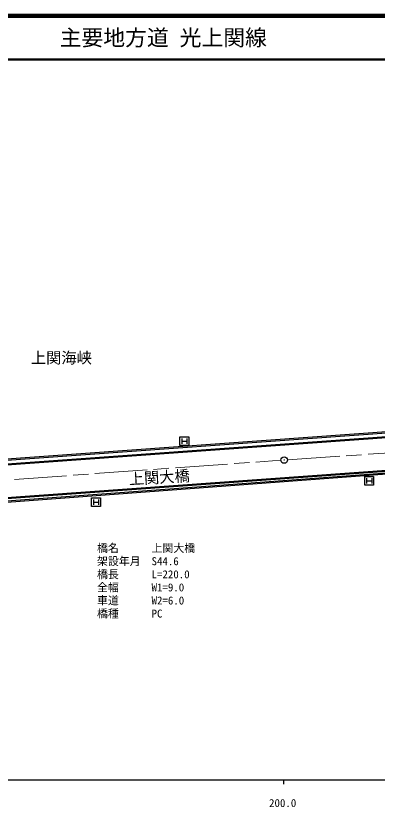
# Model space of a CAD drawing. Units: millimetres, scale not verified. Extents: x 40000 to 680000, y 20000 to 380000.
# Drawn here: x 206690 to 289504, y 198715 to 380000 of the extents above; entities that cross this region are included whole.
import ezdxf
from ezdxf.enums import TextEntityAlignment as Align

# ---------------------------------------------------------------- set-up
doc = ezdxf.new("R2010")
doc.units = ezdxf.units.MM
doc.header["$LTSCALE"] = 1000
doc.linetypes.add('CHAIN', pattern=[18.5, 12, -1.5, 3.5, -1.5])
for name, color, linetype, lineweight in [('M-BGD', 7, 'Continuous', 25), ('M-BMK', 2, 'CHAIN', 13), ('M-BMK-SRVR', 3, 'Continuous', 25), ('M-STR-HTXT', 7, 'Continuous', 13), ('M-STR-STR1', 1, 'Continuous', 25), ('M-STR-STRC', 7, 'Continuous', 25), ('M-TTL', 2, 'Continuous', 140), ('M-TTL-BAND', 7, 'Continuous', 25), ('M-TTL-LINE', 7, 'Continuous', 50)]:
    doc.layers.add(name, color=color, linetype=linetype, lineweight=lineweight)
doc.layers.add('M-BMK-HTXT', color=7, linetype='Continuous')
doc.layers.add('M-TTL-TXT', color=7, linetype='Continuous')
doc.styles.add('ＭＳ ゴシック', font='')
doc.styles.get('ＭＳ ゴシック').set_extended_font_data('MS Gothic')

msp = doc.modelspace()

# ---------------------------------------------------------------- linework, layer by layer
at = {"layer": 'M-BGD'}
for p, q in [((244313, 281542), (244313, 283542)), ((244313, 283542), (246313, 283542)), ((244713, 283142), (244713, 281942)), ((245913, 283142), (245913, 281942)), ((246313, 283542), (246313, 281542)), ((246313, 281542), (244313, 281542)), ((244713, 282542), (245913, 282542)), ((286685, 272465), (286685, 274465)), ((286685, 274465), (288685, 274465)), ((287085, 274065), (287085, 272865)), ((288285, 274065), (288285, 272865)), ((288685, 274465), (288685, 272465)), ((288685, 272465), (286685, 272465)), ((287085, 273465), (288285, 273465)), ((224059, 267589), (224059, 269589)), ((224059, 269589), (226059, 269589)), ((224459, 269189), (224459, 267989)), ((224459, 268589), (225659, 268589)), ((225659, 269189), (225659, 267989)), ((226059, 269589), (226059, 267589)), ((226059, 267589), (224059, 267589))]:
    msp.add_line(p, q, dxfattribs=at)
at = {"layer": 'M-BMK'}
for p, q in [((268952, 278289), (340421, 283193)), ((169448, 271142), (267455, 278184))]:
    msp.add_line(p, q, dxfattribs=at)
at = {"layer": 'M-BMK-SRVR'}
for radius in [750, 30]:
    msp.add_circle((268203, 278238), radius, dxfattribs=at)
at = {"layer": 'M-STR-STR1'}
for p, q in [((116104, 272119), (335551, 287918)), ((116125, 271820), (335573, 287619)), ((336247, 278566), (116901, 262318)), ((336269, 278267), (116923, 262019))]:
    msp.add_line(p, q, dxfattribs=at)
at = {"layer": 'M-STR-STRC'}
for p, q in [((126274, 271713), (335585, 286802)), ((126288, 271513), (335599, 286603)), ((335942, 279058), (116903, 263196)), ((335956, 278858), (116918, 262997))]:
    msp.add_line(p, q, dxfattribs=at)
at = {"layer": 'M-TTL'}
msp.add_line((680000, 380000), (40000, 380000), dxfattribs=at)
at = {"layer": 'M-TTL-BAND'}
for p, q in [((40000, 205000), (579000, 205000)), ((268000, 205000), (268000, 204000))]:
    msp.add_line(p, q, dxfattribs=at)
at = {"layer": 'M-TTL-LINE'}
msp.add_line((40000, 370000), (680000, 370000), dxfattribs=at)

# ---------------------------------------------------------------- texts
at = {"layer": 'M-BMK-HTXT', "style": 'ＭＳ ゴシック'}
msp.add_text('上関海峡', height=2566, dxfattribs=at).set_placement((210130, 299612), align=Align.BOTTOM_LEFT)
at = {"layer": 'M-STR-HTXT', "style": 'ＭＳ ゴシック'}
for s, p in [('橋名\u3000\u3000\u3000上関大橋', (225296, 256597)), ('架設年月\u3000S44.6', (225296, 253597)), ('橋長\u3000\u3000\u3000L=220.0', (225296, 250597)), ('全幅\u3000\u3000\u3000W1=9.0', (225296, 247597)), ('車道\u3000\u3000\u3000W2=6.0', (225296, 244597)), ('橋種\u3000\u3000\u3000PC', (225296, 241597))]:
    msp.add_text(s, height=1833, dxfattribs=at).set_placement(p, align=Align.BOTTOM_LEFT)
at = {"layer": 'M-STR-STR1', "style": 'ＭＳ ゴシック'}
msp.add_text('上関大橋', height=2566, rotation=3.3, dxfattribs=at).set_placement((232687, 271835), align=Align.BOTTOM_LEFT)
at = {"layer": 'M-TTL-BAND', "style": 'ＭＳ ゴシック'}
msp.add_text('200.0', height=1833, dxfattribs=at).set_placement((267844, 198195), align=Align.BOTTOM_CENTER)
at = {"layer": 'M-TTL-TXT', "style": 'ＭＳ ゴシック'}
msp.add_text('主要地方道 光上関線', height=3666, dxfattribs=at).set_placement((216734, 375000), align=Align.MIDDLE_LEFT)

doc.saveas('drawing.dxf')
